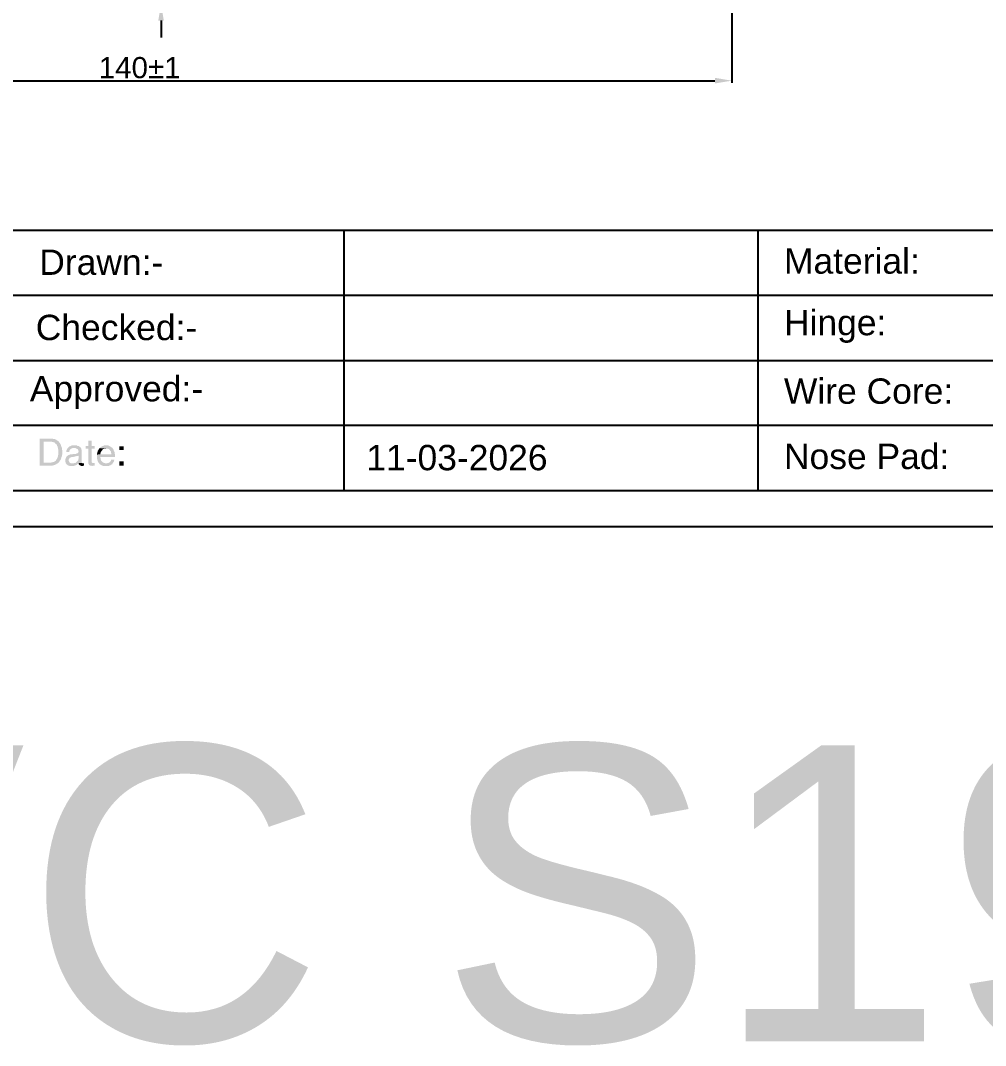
# Model space of a CAD drawing. Header units: millimetres. Extents: x 1399 to 2555, y 1196 to 1555.
# Drawn here: x 1768 to 1882.1, y 1196.2 to 1317.4 of the extents above; entities that cross this region are included whole.
import ezdxf

# ---------------------------------------------------------------- set-up
doc = ezdxf.new("R2010")
doc.units = ezdxf.units.MM
doc.layers.add('Dimension', color=3, linetype='Continuous')
doc.styles.get("Standard").update_dxf_attribs({"font": 'arial.ttf'})
doc.dimstyles.new('Standard$0', dxfattribs={"dimtxt": 2.3, "dimasz": 2, "dimexe": 1, "dimexo": 1, "dimgap": 1, "dimtad": 0, "dimtih": 1, "dimtoh": 1, "dimdec": 1, "dimzin": 0, "dimdsep": 46, "dimtxsty": 'Standard', "dimcen": 0, "dimclrd": 4, "dimclre": 4, "dimclrt": 4, "dimadec": 1, "dimazin": 0, "dimtfac": 1, "dimtdec": 1, "dimtofl": 0, "dimtmove": 0, "dimatfit": 0, "dimfxl": 1, "dimtolj": 1, "dimtzin": 0, "dimarcsym": 0})

# ---------------------------------------------------------------- blocks, each defined once
blk = doc.blocks.new('*D136')
at = {"layer": 'Defpoints', "color": 0, "ltscale": 1000, "transparency": 16777216}
for p in [(1712.02, 1338.81), (1852.08, 1339.11), (1852.08, 1310.28)]:
    blk.add_point(p, dxfattribs=at)
at = {"layer": 'Dimension', "color": 3, "lineweight": -2, "ltscale": 1000, "transparency": 16777216}
for p, q in [((1712.02, 1338.56), (1712.02, 1310.03)), ((1852.08, 1338.86), (1852.08, 1310.03)), ((1714.02, 1310.28), (1850.08, 1310.28))]:
    blk.add_line(p, q, dxfattribs=at)
at = {"layer": 'Dimension', "color": 3, "ltscale": 1000, "transparency": 16777216}
for points in [[(1714.02, 1310.62), (1714.02, 1309.95), (1712.02, 1310.28)], [(1850.08, 1310.62), (1850.08, 1309.95), (1852.08, 1310.28)]]:
    blk.add_solid(points, dxfattribs=at)
at = {"layer": 'Dimension', "ltscale": 1000, "transparency": 16777216, "insert": (1782.05, 1311.81), "char_height": 2.5, "attachment_point": 5}
blk.add_mtext('\\A1;140±1', dxfattribs=at)
blk = doc.blocks.new('*D124')
at = {"layer": 'Defpoints', "color": 0, "transparency": 16777216}
for p in [(1782.77, 1321.18), (1782.78, 1319.38), (1784.58, 1319.38)]:
    blk.add_point(p, dxfattribs=at)
at = {"layer": 'Dimension', "color": 3, "lineweight": -2, "transparency": 16777216}
for p, q in [((1784.57, 1323.18), (1784.56, 1330)), ((1783.02, 1321.18), (1784.83, 1321.18)), ((1783.03, 1319.38), (1784.83, 1319.38)), ((1784.58, 1317.38), (1784.58, 1315.38))]:
    blk.add_line(p, q, dxfattribs=at)
at = {"layer": 'Dimension', "color": 3, "transparency": 16777216}
for points in [[(1784.91, 1323.18), (1784.24, 1323.18), (1784.58, 1321.18)], [(1784.91, 1317.38), (1784.25, 1317.38), (1784.58, 1319.38)]]:
    blk.add_solid(points, dxfattribs=at)
at = {"layer": 'Dimension', "transparency": 16777216, "insert": (1786.09, 1327.59), "char_height": 2.5, "attachment_point": 5, "rotation": 270.0826}
blk.add_mtext('\\A1;1.8', dxfattribs=at)

msp = doc.modelspace()

# ---------------------------------------------------------------- hatches: boundary and pattern name
at = {"transparency": 33554559}
for points in [[(1771.53682, 1267.95013), (1770.22799, 1267.95013), (1770.22799, 1264.74574), (1771.71735, 1264.74574), (1771.80761, 1264.79087), (1771.89788, 1264.79087), (1771.98814, 1264.83601), (1772.03327, 1264.83601), (1772.12354, 1264.88114), (1772.2138, 1264.92627), (1772.25893, 1264.9714), (1772.3492, 1265.01654), (1772.39433, 1265.06167), (1772.43946, 1265.1068), (1770.67931, 1265.1068), (1770.67931, 1267.58907), (1771.49169, 1267.58907), (1772.43946, 1267.6342), (1772.3492, 1267.67933), (1772.30407, 1267.72447), (1772.2138, 1267.7696), (1772.16867, 1267.81473), (1772.0784, 1267.85986), (1771.98814, 1267.90499), (1771.80761, 1267.90499), (1771.76248, 1267.95013), (1771.67222, 1267.95013)], [(1772.43946, 1267.6342), (1771.49169, 1267.58907), (1771.62708, 1267.58907), (1771.71735, 1267.54394), (1771.80761, 1267.54394), (1771.85274, 1267.49881), (1771.94301, 1267.49881), (1772.03327, 1267.45367), (1772.0784, 1267.36341), (1772.12354, 1267.31828), (1772.2138, 1267.27314), (1772.25893, 1267.18288), (1772.25893, 1267.13775), (1772.30407, 1267.04748), (1772.3492, 1267.00235), (1772.3492, 1266.91209), (1772.39433, 1266.82182), (1772.39433, 1266.73156), (1772.43946, 1266.64129), (1772.43946, 1266.05458), (1772.39433, 1265.96431), (1772.39433, 1265.87405), (1772.3492, 1265.78378), (1772.3492, 1265.69352), (1772.30407, 1265.64839), (1772.25893, 1265.55812), (1772.2138, 1265.51299), (1772.16867, 1265.42273), (1772.16867, 1265.42273), (1772.12354, 1265.33246), (1772.03327, 1265.28733), (1771.98814, 1265.2422), (1771.89788, 1265.19706), (1771.80761, 1265.19706), (1771.76248, 1265.15193), (1771.67222, 1265.15193), (1771.58195, 1265.1068), (1770.67931, 1265.1068), (1772.43946, 1265.1068), (1772.52973, 1265.19706), (1772.52973, 1265.19706), (1772.57486, 1265.28733), (1772.61999, 1265.33246), (1772.66512, 1265.37759), (1772.71026, 1265.46786), (1772.75539, 1265.55812), (1772.75539, 1265.60325), (1772.80052, 1265.69352), (1772.80052, 1265.78378), (1772.84565, 1265.87405), (1772.84565, 1265.96431), (1772.89078, 1266.05458), (1772.89078, 1266.59616), (1772.84565, 1266.68643), (1772.84565, 1266.86695), (1772.80052, 1266.95722), (1772.80052, 1267.00235), (1772.75539, 1267.09262), (1772.75539, 1267.18288), (1772.71026, 1267.22801), (1772.66512, 1267.31828), (1772.61999, 1267.40854), (1772.57486, 1267.45367), (1772.52973, 1267.49881), (1772.48459, 1267.58907)], [(1775.10226, 1266.86695), (1774.28988, 1266.82182), (1774.47041, 1266.82182), (1774.51554, 1266.77669), (1774.60581, 1266.77669), (1774.65094, 1266.73156), (1774.7412, 1266.68643), (1774.78634, 1266.59616), (1774.78634, 1266.5059), (1774.83147, 1266.41563), (1774.83147, 1266.41563), (1774.78634, 1266.32537), (1774.78634, 1266.28024), (1774.7412, 1266.2351), (1774.65094, 1266.18997), (1774.60581, 1266.18997), (1774.51554, 1266.14484), (1774.01909, 1266.09971), (1773.88369, 1266.09971), (1773.79343, 1266.05458), (1773.70316, 1266.00944), (1773.65803, 1266.00944), (1773.56777, 1265.96431), (1774.83147, 1265.91918), (1774.83147, 1265.60325), (1774.78634, 1265.51299), (1774.78634, 1265.37759), (1774.7412, 1265.33246), (1774.65094, 1265.2422), (1774.60581, 1265.19706), (1774.56067, 1265.15193), (1774.51554, 1265.1068), (1774.42528, 1265.06167), (1774.33501, 1265.06167), (1774.24475, 1265.01654), (1773.34211, 1265.01654), (1773.38724, 1264.92627), (1773.4775, 1264.88114), (1773.52263, 1264.83601), (1773.56777, 1264.79087), (1773.65803, 1264.74574), (1773.70316, 1264.74574), (1773.79343, 1264.70061), (1774.28988, 1264.70061), (1774.33501, 1264.74574), (1774.42528, 1264.79087), (1774.51554, 1264.79087), (1774.56067, 1264.83601), (1774.65094, 1264.88114), (1774.7412, 1264.9714), (1774.7412, 1264.9714), (1774.83147, 1265.06167), (1775.23766, 1265.06167), (1775.19252, 1265.15193), (1775.19252, 1266.59616), (1775.14739, 1266.68643), (1775.14739, 1266.77669)], [(1774.33501, 1267.13775), (1774.01909, 1267.13775), (1773.92882, 1267.09262), (1773.83856, 1267.04748), (1773.79343, 1267.04748), (1773.70316, 1267.00235), (1773.65803, 1266.95722), (1773.6129, 1266.91209), (1773.56777, 1266.86695), (1773.52263, 1266.82182), (1773.4775, 1266.73156), (1773.43237, 1266.64129), (1773.38724, 1266.55103), (1773.38724, 1266.3705), (1773.7483, 1266.3705), (1773.7483, 1266.5059), (1773.79343, 1266.59616), (1773.83856, 1266.64129), (1773.88369, 1266.73156), (1773.92882, 1266.73156), (1774.01909, 1266.77669), (1774.10935, 1266.82182), (1774.28988, 1266.82182), (1775.10226, 1266.86695), (1775.05713, 1266.91209), (1774.96686, 1266.95722), (1774.92173, 1267.00235), (1774.8766, 1267.04748), (1774.78634, 1267.09262), (1774.69607, 1267.09262), (1774.65094, 1267.13775), (1774.42528, 1267.13775)], [(1776.36596, 1267.72447), (1775.95977, 1267.72447), (1775.95977, 1267.09262), (1775.64385, 1267.09262), (1775.64385, 1266.77669), (1775.95977, 1266.77669), (1775.95977, 1265.06167), (1776.0049, 1264.9714), (1776.05004, 1264.88114), (1776.05004, 1264.83601), (1776.09517, 1264.79087), (1776.1403, 1264.79087), (1776.23056, 1264.74574), (1776.32083, 1264.74574), (1776.41109, 1264.70061), (1776.45623, 1264.70061), (1776.50136, 1264.74574), (1776.72702, 1264.74574), (1776.72702, 1265.06167), (1776.50136, 1265.06167), (1776.41109, 1265.1068), (1776.36596, 1265.15193), (1776.36596, 1266.77669), (1776.72702, 1266.77669), (1776.72702, 1267.09262), (1776.36596, 1267.09262)], [(1778.08098, 1267.13775), (1777.85532, 1267.13775), (1777.76506, 1267.09262), (1777.71993, 1267.09262), (1777.62966, 1267.04748), (1777.5394, 1267.00235), (1777.49427, 1266.95722), (1777.404, 1266.91209), (1777.35887, 1266.86695), (1777.31374, 1266.82182), (1778.08098, 1266.77669), (1778.26151, 1266.77669), (1778.35178, 1266.73156), (1778.44204, 1266.68643), (1778.48717, 1266.64129), (1778.53231, 1266.59616), (1778.53231, 1266.59616), (1778.57744, 1266.5059), (1778.62257, 1266.46077), (1778.6677, 1266.3705), (1778.6677, 1266.28024), (1778.71283, 1266.18997), (1778.71283, 1266.09971), (1777.404, 1266.09971), (1776.99781, 1266.05458), (1776.99781, 1265.60325), (1777.04294, 1265.51299), (1777.04294, 1265.42273), (1777.08808, 1265.33246), (1777.08808, 1265.28733), (1777.13321, 1265.19706), (1777.17834, 1265.1068), (1777.22347, 1265.06167), (1777.2686, 1265.01654), (1778.08098, 1265.01654), (1777.99072, 1265.01654), (1777.90046, 1265.06167), (1777.81019, 1265.06167), (1777.76506, 1265.1068), (1777.67479, 1265.15193), (1777.62966, 1265.19706), (1777.58453, 1265.2422), (1777.5394, 1265.28733), (1777.49427, 1265.33246), (1777.49427, 1265.42273), (1777.44913, 1265.46786), (1777.44913, 1265.55812), (1777.404, 1265.69352), (1777.404, 1265.78378), (1779.11902, 1265.78378), (1779.11902, 1266.09971), (1779.07389, 1266.18997), (1779.07389, 1266.3705), (1779.02876, 1266.46077), (1778.98363, 1266.55103), (1778.98363, 1266.59616), (1778.93849, 1266.68643), (1778.89336, 1266.73156), (1778.84823, 1266.82182), (1778.8031, 1266.86695), (1778.71283, 1266.91209), (1778.6677, 1266.95722), (1778.57744, 1267.00235), (1778.53231, 1267.04748), (1778.44204, 1267.09262), (1778.35178, 1267.13775), (1778.17125, 1267.13775)], [(1780.15706, 1266.59616), (1780.15706, 1267.04748), (1779.66061, 1267.04748), (1779.66061, 1266.59616)], [(1773.56777, 1265.96431), (1773.52263, 1265.91918), (1773.43237, 1265.87405), (1773.43237, 1265.82891), (1773.38724, 1265.78378), (1773.34211, 1265.69352), (1773.29697, 1265.64839), (1773.29697, 1265.55812), (1773.25184, 1265.46786), (1773.25184, 1265.2422), (1773.29697, 1265.15193), (1773.29697, 1265.06167), (1773.34211, 1265.01654), (1774.06422, 1265.01654), (1773.92882, 1265.01654), (1773.83856, 1265.06167), (1773.79343, 1265.1068), (1773.7483, 1265.15193), (1773.70316, 1265.2422), (1773.65803, 1265.33246), (1773.65803, 1265.46786), (1773.70316, 1265.55812), (1773.7483, 1265.60325), (1773.79343, 1265.69352), (1773.83856, 1265.69352), (1773.92882, 1265.73865), (1774.01909, 1265.78378), (1774.19962, 1265.78378), (1774.56067, 1265.87405), (1774.7412, 1265.87405), (1774.83147, 1265.91918)], [(1777.31374, 1266.82182), (1777.2686, 1266.77669), (1777.22347, 1266.68643), (1777.17834, 1266.64129), (1777.13321, 1266.55103), (1777.08808, 1266.5059), (1777.08808, 1266.41563), (1777.04294, 1266.32537), (1777.04294, 1266.2351), (1776.99781, 1266.14484), (1776.99781, 1266.05458), (1777.404, 1266.09971), (1777.404, 1266.18997), (1777.44913, 1266.28024), (1777.44913, 1266.3705), (1777.49427, 1266.41563), (1777.5394, 1266.5059), (1777.58453, 1266.55103), (1777.62966, 1266.59616), (1777.67479, 1266.68643), (1777.76506, 1266.73156), (1777.81019, 1266.73156), (1777.90046, 1266.77669), (1778.08098, 1266.77669)], [(1775.23766, 1265.06167), (1774.83147, 1265.06167), (1774.83147, 1264.9714), (1775.32792, 1265.01654), (1775.32792, 1265.01654)], [(1775.46332, 1265.01654), (1775.32792, 1265.01654), (1774.83147, 1264.9714), (1774.8766, 1264.88114), (1774.92173, 1264.83601), (1774.92173, 1264.83601), (1774.96686, 1264.79087), (1775.05713, 1264.74574), (1775.14739, 1264.70061), (1775.32792, 1264.70061), (1775.37305, 1264.74574), (1775.46332, 1264.74574)], [(1779.07389, 1265.46786), (1778.6677, 1265.46786), (1778.6677, 1265.33246), (1778.62257, 1265.28733), (1778.53231, 1265.19706), (1778.48717, 1265.15193), (1778.44204, 1265.1068), (1778.35178, 1265.06167), (1778.26151, 1265.06167), (1778.17125, 1265.01654), (1777.2686, 1265.01654), (1777.31374, 1264.92627), (1777.404, 1264.88114), (1777.44913, 1264.83601), (1777.5394, 1264.79087), (1777.62966, 1264.74574), (1777.67479, 1264.74574), (1777.76506, 1264.70061), (1778.35178, 1264.70061), (1778.44204, 1264.74574), (1778.53231, 1264.79087), (1778.57744, 1264.79087), (1778.6677, 1264.83601), (1778.71283, 1264.88114), (1778.8031, 1264.92627), (1778.84823, 1265.01654), (1778.89336, 1265.06167), (1778.93849, 1265.15193), (1778.98363, 1265.19706), (1779.02876, 1265.28733), (1779.02876, 1265.37759)], [(1780.15706, 1264.74574), (1780.15706, 1265.2422), (1779.66061, 1265.2422), (1779.66061, 1264.74574)]]:
    msp.add_hatch(color=256, dxfattribs=at).paths.add_polyline_path(points)

# ---------------------------------------------------------------- linework, layer by layer
msp.add_line((1673.35603, 1261.81215), (2082.61153, 1261.81215))
msp.add_lwpolyline([(2086.64957, 1257.5531), (2086.64957, 1554.5531), (1666.64957, 1554.5531), (1666.64957, 1257.5531)], close=True)
for points in [[(1686.17365, 1292.59229), (2082.61153, 1292.59229)], [(1806.19833, 1292.59229), (1806.19833, 1261.81215)], [(1855.16673, 1292.59229), (1855.16673, 1261.81215)], [(1686.17365, 1284.91982), (1982.30408, 1284.91982)], [(1686.17365, 1277.20222), (2035.24411, 1277.20222)], [(1686.17365, 1269.52975), (1982.30408, 1269.52975)]]:
    msp.add_lwpolyline(points)

# ---------------------------------------------------------------- texts
at = {"attachment_point": 5}
for s, insert, char_height, width in [('Drawn:-', (1777.51093, 1288.7909), 2.999657, 34.3482701), ('\\pxql;Material:', (1875.43115, 1288.93482), 2.9996568, 34.3482701), ('Checked:-', (1779.30762, 1281.07329), 2.999657, 34.3482701), ('\\pxql;Hinge:', (1875.43115, 1281.21722), 2.9996568, 34.3482701), ('Approved:-', (1779.30762, 1273.40082), 2.999657, 34.3482701), ('\\pxql; Wire Core:', (1874.26381, 1273.54475), 2.9996568, 34.3482701), ('11-03-2026', (1819.57565, 1265.68322), 2.999657, 34.3482701), ('\\pxql;Nose Pad:', (1875.43115, 1265.82715), 2.9996568, 34.3482701), ('VC S19003 M', (1888.08786, 1213.91921), 35, 374.0909995)]:
    msp.add_mtext(s, dxfattribs=dict(at, insert=insert, char_height=char_height, width=width))

# ---------------------------------------------------------------- dimensions: what is measured, and where the dimension line sits
at = {"layer": 'Dimension', "color": 40, "ltscale": 1000, "true_color": 0xf8d731}
dim = msp.add_linear_dim(base=(1852.08211, 1310.28241), p1=(1712.01772, 1338.8141), p2=(1852.08211, 1339.10791), dimstyle='Standard$0', override={"dimtxt": 2.5, "dimexe": 0.25, "dimexo": 0.25, "dimgap": 0.25, "dimtad": 1, "dimtih": 0, "dimtoh": 0, "dimdec": 0, "dimclrd": 3, "dimclre": 3, "dimclrt": 256, "dimadec": 0, "dimtol": 1, "dimtp": 1, "dimtm": 1, "dimtdec": 0, "dimatfit": 3, "dimfxl": 1.25, "dimarcsym": 2}, dxfattribs=at)
dim.commit()
dim.dimension.update_dxf_attribs({"geometry": '*D136', "text_midpoint": (1782.04991, 1311.80884)})
at = {"layer": 'Dimension'}
dim = msp.add_linear_dim(base=(1784.57785, 1319.3784), p1=(1782.77267, 1321.1758), p2=(1782.77527, 1319.3758), angle=270.0826409, dimstyle='Standard$0', override={"dimtxt": 2.5, "dimexe": 0.25, "dimexo": 0.25, "dimgap": 0.25, "dimtad": 1, "dimtih": 0, "dimtoh": 0, "dimclrd": 3, "dimclre": 3, "dimclrt": 256, "dimadec": 2, "dimtdec": 2, "dimatfit": 3}, dxfattribs=at)
dim.commit()
dim.dimension.update_dxf_attribs({"geometry": '*D124', "text_midpoint": (1784.56601, 1327.58903), "dimtype": 161})

doc.saveas('drawing.dxf')
